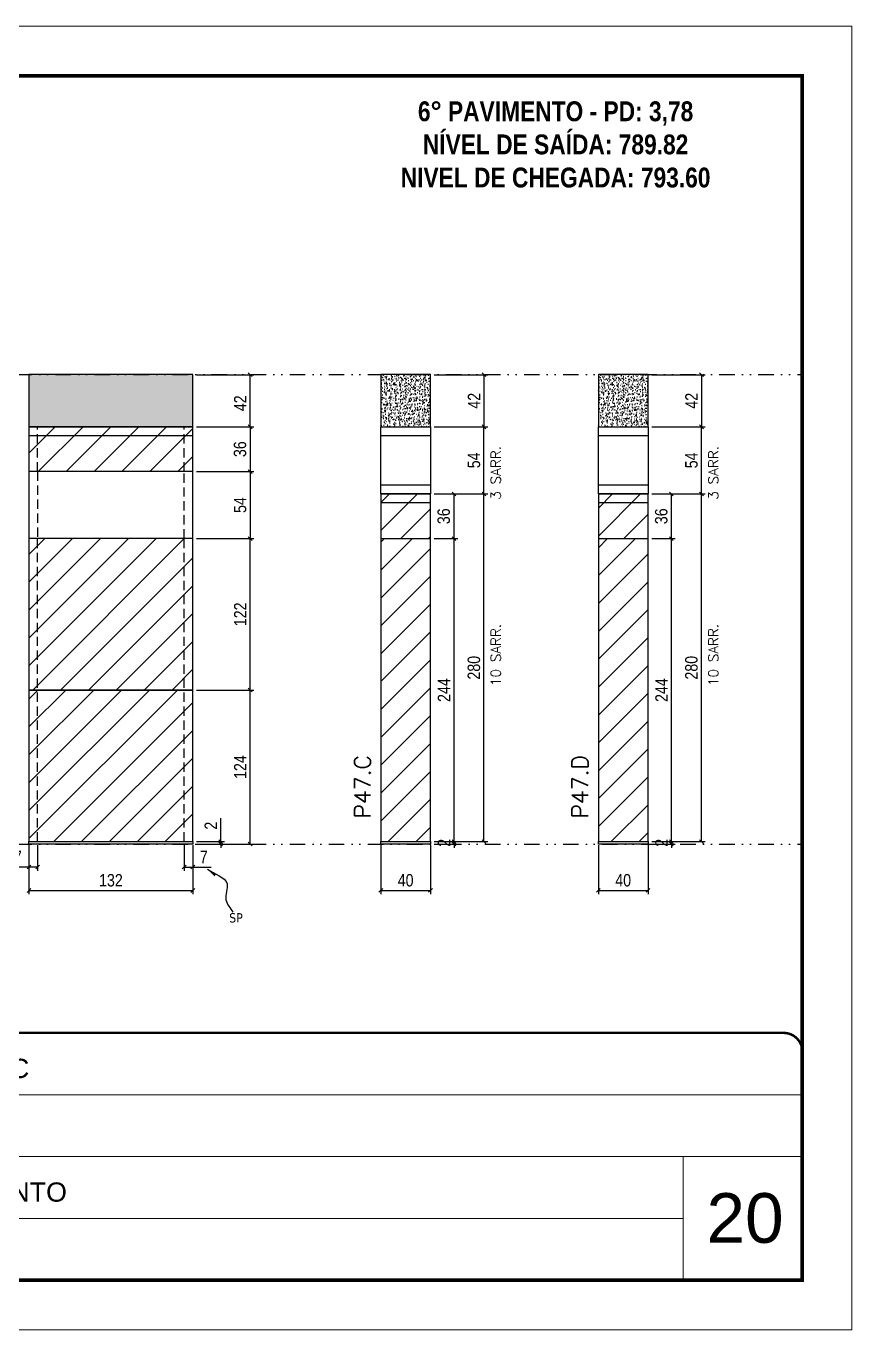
# Model space of a CAD drawing. Extents: x 28748 to 35002, y 14885 to 43501.
# Drawn here: x 34337 to 35002, y 37856 to 38906 of the extents above; entities that cross this region are included whole.
import ezdxf

# ---------------------------------------------------------------- set-up
doc = ezdxf.new("R2010")
doc.units = 0
for name, pattern in [('CONTINUO', [0]), ('DASHED', [0.75, 0.5, -0.25]), ('DIVIDE2', [0.625, 0.25, -0.125, 0, -0.125, 0, -0.125]), ('HIDDEN', [0.375, 0.25, -0.125])]:
    doc.linetypes.add(name, pattern=pattern)
for name, color, linetype, lineweight in [('CARIMBO', 255, 'Continuous', 9), ('Folhas', 255, 'Continuous', 9), ('Hachura', 251, 'Continuous', 9), ('SARRAFO DE PRESSAO', 251, 'DASHED', 9), ('Texto Seção', 7, 'Continuous', 15)]:
    doc.layers.add(name, color=color, linetype=linetype, lineweight=lineweight)
for name, color, linetype in [('COTA', 241, 'Continuous'), ('NOMENCLATURA', 7, 'Continuous'), ('Nível', 160, 'Continuous'), ('Painéis', 200, 'Continuous'), ('SARR_2.2x7', 40, 'Continuous'), ('Sarrafo de Pressão', 42, 'HIDDEN'), ('texto', 7, 'Continuous')]:
    doc.layers.add(name, color=color, linetype=linetype)
doc.styles.add('ARIAL', font='arial.ttf')
doc.styles.add('COTA TECNICA', font='techl___.ttf', dxfattribs={"height": 10})
doc.styles.add('COTA TECNICA-50', font='techl___.ttf', dxfattribs={"height": 10})
doc.styles.add('REGUA-120', font='ROMANS.shx', dxfattribs={"height": 15})
doc.styles.add('ROMANC', font='techb___.ttf', dxfattribs={"height": 2.5})
doc.styles.add('ROMANS', font='romans.shx')
doc.styles.get("Standard").update_dxf_attribs({"font": 'arial.ttf'})
doc.dimstyles.new('COTA PAINEL-50', dxfattribs={"dimtxt": 10, "dimasz": 3, "dimexe": 3, "dimexo": 3, "dimgap": 3, "dimtad": 1, "dimdec": 1, "dimzin": 12, "dimdsep": 46, "dimtxsty": 'COTA TECNICA-50', "dimblk1": 'OBLIQUE', "dimblk2": 'OBLIQUE', "dimsah": 1, "dimcen": 0.9, "dimclrd": 4, "dimclre": 4, "dimclrt": 240, "dimadec": 1, "dimazin": 3, "dimtfac": 1, "dimtdec": 1, "dimtmove": 0, "dimatfit": 3, "dimfxl": 1, "dimtolj": 1, "dimtzin": 12, "dimarcsym": 0})
doc.dimstyles.new('PAINEL', dxfattribs={"dimtxt": 10, "dimasz": 3, "dimexe": 3, "dimexo": 3, "dimgap": 3, "dimtad": 1, "dimdec": 1, "dimzin": 12, "dimdsep": 46, "dimtxsty": 'COTA TECNICA', "dimblk1": 'OBLIQUE', "dimblk2": 'OBLIQUE', "dimsah": 1, "dimcen": 0.9, "dimclrd": 4, "dimclre": 4, "dimclrt": 240, "dimadec": 1, "dimazin": 3, "dimtfac": 1, "dimtdec": 1, "dimtmove": 0, "dimatfit": 3, "dimfxl": 1, "dimtolj": 1, "dimtzin": 12, "dimarcsym": 0})
doc.dimstyles.get("Standard").update_dxf_attribs({"dimtxt": 0.18, "dimasz": 0.18, "dimexe": 0.18, "dimexo": 0.0625, "dimgap": 0.09, "dimtad": 0, "dimtih": 1, "dimtoh": 1, "dimdec": 4, "dimzin": 0, "dimdsep": 46, "dimtxsty": 'Standard', "dimcen": 0.09, "dimadec": 0, "dimazin": 0, "dimtfac": 1, "dimtdec": 4, "dimtofl": 0, "dimtmove": 0, "dimatfit": 3, "dimfxl": 1, "dimtolj": 1, "dimtzin": 0, "dimarcsym": 0})
pattern_1 = [(45, (-100272.658, 8260.539), (-11.2253202, 11.2253202), [])]
pattern_2 = [(45, (-100272.658, 8301.539), (-11.2253202, 11.2253202), [])]
pattern_3 = [(45, (-100272.658, 8247.539), (-11.2253202, 11.2253202), [])]

# ---------------------------------------------------------------- blocks, each defined once
blk = doc.blocks.new('9999999999')
at = {"color": 30, "linetype": 'CONTINUO'}
for p, q in [((98564.6, 34379.6), (99584, 34379.6)), ((98564.6, 34329.8), (99488, 34329.8)), ((99584, 34329.8), (99488, 34329.8)), ((99488, 34329.8), (99488, 34230.2)), ((98564.6, 34280), (99488, 34280))]:
    blk.add_line(p, q, dxfattribs=at)
at = {"color": 30, "linetype": 'CONTINUO', "const_width": 2}
blk.add_lwpolyline([(99584, 34230.2), (99584, 34414.4, 0.414214), (99569, 34429.4), (98229, 34429.4, 0.414214), (98214, 34414.4), (98214, 34245.2, 0.414214), (98229, 34230.2), (99584, 34230.2)], format="xyb", dxfattribs=at)
at = {"layer": 'Folhas'}
blk.add_lwpolyline([(98139, 34190.2), (99624, 34190.2), (99624, 35240.2), (98139, 35240.2)], close=True, dxfattribs=at)
at = {"layer": 'Folhas', "color": 30, "const_width": 3}
blk.add_lwpolyline([(98214, 34230.2), (99584, 34230.2), (99584, 35200.2), (98214, 35200.2)], close=True, dxfattribs=at)
at = {"color": 7, "linetype": 'Continuous', "ltscale": 5, "style": 'ARIAL'}
for s, height, p in [('ROCONTEC', 15.48, (98837.7, 34393.1)), ('6° PAVIMENTO', 15.483, (98837.7, 34293.5))]:
    blk.add_text(s, height=height, dxfattribs=at).set_placement(p)
blk = doc.blocks.new('_Oblique')
at = {"color": 0, "linetype": 'ByBlock', "lineweight": -2}
blk.add_line((-0.5, -0.5), (0.5, 0.5), dxfattribs=at)
blk = doc.blocks.new('*D417')
at = {"layer": 'COTA', "color": 4, "lineweight": -2, "transparency": 16777216}
for p, q in [((34339, 38246.7), (34339, 38207.3)), ((34471, 38246.7), (34471, 38207.3)), ((34339, 38210.3), (34471, 38210.3))]:
    blk.add_line(p, q, dxfattribs=at)
at = {"layer": 'Defpoints', "color": 0, "transparency": 16777216}
for p in [(34339, 38249.7), (34471, 38249.7), (34471, 38210.3)]:
    blk.add_point(p, dxfattribs=at)
at = {"layer": 'COTA', "color": 4, "lineweight": -2, "transparency": 16777216, "xscale": 3, "yscale": 3, "zscale": 3, "rotation": 180}
blk.add_blockref('_Oblique', (34339, 38210.3), dxfattribs=at)
at = {"layer": 'COTA', "color": 4, "lineweight": -2, "transparency": 16777216, "xscale": 3, "yscale": 3, "zscale": 3}
blk.add_blockref('_Oblique', (34471, 38210.3), dxfattribs=at)
at = {"layer": 'COTA', "color": 240, "transparency": 16777216, "insert": (34405, 38218.5), "char_height": 10, "attachment_point": 5, "style": 'COTA TECNICA'}
blk.add_mtext('\\A1;132', dxfattribs=at)
blk = doc.blocks.new('*D418')
at = {"layer": 'COTA', "color": 4, "lineweight": -2, "transparency": 16777216}
for p, q in [((34474, 38625.7), (34520.2, 38625.7)), ((34517.2, 38583.7), (34517.2, 38625.7)), ((34474, 38583.7), (34520.2, 38583.7))]:
    blk.add_line(p, q, dxfattribs=at)
at = {"layer": 'Defpoints', "color": 0, "transparency": 16777216}
for p in [(34471, 38625.7), (34517.2, 38625.7), (34471, 38583.7)]:
    blk.add_point(p, dxfattribs=at)
at = {"layer": 'COTA', "color": 4, "lineweight": -2, "transparency": 16777216, "xscale": 3, "yscale": 3, "zscale": 3}
for p, rotation in [((34517.2, 38625.7), 90), ((34517.2, 38583.7), 270)]:
    blk.add_blockref('_Oblique', p, dxfattribs=dict(at, rotation=rotation))
at = {"layer": 'COTA', "color": 240, "transparency": 16777216, "insert": (34509.2, 38602.7), "char_height": 10, "attachment_point": 5, "rotation": 90, "style": 'COTA TECNICA'}
blk.add_mtext('\\A1;42', dxfattribs=at)
blk = doc.blocks.new('*D419')
at = {"layer": 'COTA', "color": 4, "lineweight": -2, "transparency": 16777216}
for p, q in [((34339, 38244.7), (34339, 38226.2)), ((34346, 38246.7), (34346, 38226.2)), ((34339, 38229.2), (34324.3, 38229.2)), ((34346, 38229.2), (34339, 38229.2))]:
    blk.add_line(p, q, dxfattribs=at)
at = {"layer": 'Defpoints', "color": 0, "transparency": 16777216}
for p in [(34339, 38247.7), (34346, 38249.7), (34339, 38229.2)]:
    blk.add_point(p, dxfattribs=at)
at = {"layer": 'COTA', "color": 4, "lineweight": -2, "transparency": 16777216, "xscale": 3, "yscale": 3, "zscale": 3, "rotation": 180}
blk.add_blockref('_Oblique', (34339, 38229.2), dxfattribs=at)
at = {"layer": 'COTA', "color": 4, "lineweight": -2, "transparency": 16777216, "xscale": 3, "yscale": 3, "zscale": 3}
blk.add_blockref('_Oblique', (34346, 38229.2), dxfattribs=at)
at = {"layer": 'COTA', "color": 240, "transparency": 16777216, "insert": (34330.1, 38237.3), "char_height": 10, "attachment_point": 5, "style": 'COTA TECNICA-50'}
blk.add_mtext('\\A1;7', dxfattribs=at)
blk = doc.blocks.new('*D420')
at = {"layer": 'COTA', "color": 4, "lineweight": -2, "transparency": 16777216}
for p, q in [((34464, 38246.7), (34464, 38226.2)), ((34471, 38244.7), (34471, 38226.2)), ((34464, 38229.2), (34471, 38229.2)), ((34471, 38229.2), (34485.7, 38229.2))]:
    blk.add_line(p, q, dxfattribs=at)
at = {"layer": 'Defpoints', "color": 0, "transparency": 16777216}
for p in [(34464, 38249.7), (34471, 38247.7), (34471, 38229.2)]:
    blk.add_point(p, dxfattribs=at)
at = {"layer": 'COTA', "color": 4, "lineweight": -2, "transparency": 16777216, "xscale": 3, "yscale": 3, "zscale": 3, "rotation": 180}
blk.add_blockref('_Oblique', (34464, 38229.2), dxfattribs=at)
at = {"layer": 'COTA', "color": 4, "lineweight": -2, "transparency": 16777216, "xscale": 3, "yscale": 3, "zscale": 3}
blk.add_blockref('_Oblique', (34471, 38229.2), dxfattribs=at)
at = {"layer": 'COTA', "color": 240, "transparency": 16777216, "insert": (34479.8, 38237.3), "char_height": 10, "attachment_point": 5, "style": 'COTA TECNICA-50'}
blk.add_mtext('\\A1;7', dxfattribs=at)
blk = doc.blocks.new('*D421')
at = {"layer": 'COTA', "color": 4, "lineweight": -2, "transparency": 16777216}
for p, q in [((34474, 38371.7), (34520.2, 38371.7)), ((34517.2, 38247.7), (34517.2, 38371.7)), ((34474, 38247.7), (34520.2, 38247.7))]:
    blk.add_line(p, q, dxfattribs=at)
at = {"layer": 'Defpoints', "color": 0, "transparency": 16777216}
for p in [(34471, 38371.7), (34517.2, 38371.7), (34471, 38247.7)]:
    blk.add_point(p, dxfattribs=at)
at = {"layer": 'COTA', "color": 4, "lineweight": -2, "transparency": 16777216, "xscale": 3, "yscale": 3, "zscale": 3}
for p, rotation in [((34517.2, 38371.7), 90), ((34517.2, 38247.7), 270)]:
    blk.add_blockref('_Oblique', p, dxfattribs=dict(at, rotation=rotation))
at = {"layer": 'COTA', "color": 240, "transparency": 16777216, "insert": (34509.2, 38309.7), "char_height": 10, "attachment_point": 5, "rotation": 90, "style": 'COTA TECNICA-50'}
blk.add_mtext('\\A1;124', dxfattribs=at)
blk = doc.blocks.new('*D422')
at = {"layer": 'COTA', "color": 4, "lineweight": -2, "transparency": 16777216}
for p, q in [((34493.5, 38249.7), (34493.5, 38268.5)), ((34474, 38249.7), (34496.5, 38249.7)), ((34474, 38247.7), (34496.5, 38247.7)), ((34493.5, 38247.7), (34493.5, 38249.7)), ((34493.5, 38247.7), (34493.5, 38244.7))]:
    blk.add_line(p, q, dxfattribs=at)
at = {"layer": 'Defpoints', "color": 0, "transparency": 16777216}
for p in [(34471, 38249.7), (34471, 38247.7), (34493.5, 38247.7)]:
    blk.add_point(p, dxfattribs=at)
at = {"layer": 'COTA', "color": 4, "lineweight": -2, "transparency": 16777216, "xscale": 3, "yscale": 3, "zscale": 3}
for p, rotation in [((34493.5, 38249.7), 270), ((34493.5, 38247.7), 90)]:
    blk.add_blockref('_Oblique', p, dxfattribs=dict(at, rotation=rotation))
at = {"layer": 'COTA', "color": 240, "transparency": 16777216, "insert": (34485.5, 38262.5), "char_height": 10, "attachment_point": 5, "rotation": 90, "style": 'COTA TECNICA-50'}
blk.add_mtext('\\A1;2', dxfattribs=at)
blk = doc.blocks.new('*D423')
at = {"layer": 'COTA', "color": 4, "linetype": 'ByBlock', "lineweight": -2, "transparency": 16777216}
for p, q in [((34474, 38583.7), (34520.2, 38583.7)), ((34517.2, 38583.7), (34517.2, 38547.7)), ((34474, 38547.7), (34520.2, 38547.7))]:
    blk.add_line(p, q, dxfattribs=at)
at = {"layer": 'Defpoints', "color": 0, "linetype": 'ByBlock', "transparency": 16777216}
for p in [(34471, 38583.7), (34471, 38547.7), (34517.2, 38547.7)]:
    blk.add_point(p, dxfattribs=at)
at = {"layer": 'COTA', "color": 4, "linetype": 'ByBlock', "lineweight": -2, "transparency": 16777216, "xscale": 3, "yscale": 3, "zscale": 3}
for p, rotation in [((34517.2, 38583.7), 90), ((34517.2, 38547.7), 270)]:
    blk.add_blockref('_Oblique', p, dxfattribs=dict(at, rotation=rotation))
at = {"layer": 'COTA', "color": 240, "linetype": 'ByBlock', "transparency": 16777216, "insert": (34509, 38565.7), "char_height": 10, "attachment_point": 5, "rotation": 90, "style": 'COTA TECNICA'}
blk.add_mtext('\\A1;36', dxfattribs=at)
blk = doc.blocks.new('*D1569')
at = {"layer": 'COTA', "color": 4, "linetype": 'ByBlock', "lineweight": -2, "transparency": 16777216}
for p, q in [((34474, 38493.7), (34520.2, 38493.7)), ((34517.2, 38371.7), (34517.2, 38493.7)), ((34474, 38371.7), (34520.2, 38371.7))]:
    blk.add_line(p, q, dxfattribs=at)
at = {"layer": 'Defpoints', "color": 0, "linetype": 'ByBlock', "transparency": 16777216}
for p in [(34471, 38493.7), (34517.2, 38493.7), (34471, 38371.7)]:
    blk.add_point(p, dxfattribs=at)
at = {"layer": 'COTA', "color": 4, "linetype": 'ByBlock', "lineweight": -2, "transparency": 16777216, "xscale": 3, "yscale": 3, "zscale": 3}
for p, rotation in [((34517.2, 38493.7), 90), ((34517.2, 38371.7), 270)]:
    blk.add_blockref('_Oblique', p, dxfattribs=dict(at, rotation=rotation))
at = {"layer": 'COTA', "color": 240, "linetype": 'ByBlock', "transparency": 16777216, "insert": (34509.2, 38432.7), "char_height": 10, "attachment_point": 5, "rotation": 90, "style": 'COTA TECNICA'}
blk.add_mtext('\\A1;122', dxfattribs=at)
blk = doc.blocks.new('*D424')
at = {"layer": 'COTA', "color": 4, "lineweight": -2, "transparency": 16777216}
for p, q in [((34622.4, 38246.7), (34622.4, 38207.4)), ((34662.4, 38246.7), (34662.4, 38207.4)), ((34622.4, 38210.4), (34662.4, 38210.4))]:
    blk.add_line(p, q, dxfattribs=at)
at = {"layer": 'Defpoints', "color": 0, "transparency": 16777216}
for p in [(34622.4, 38249.7), (34662.4, 38249.7), (34662.4, 38210.4)]:
    blk.add_point(p, dxfattribs=at)
at = {"layer": 'COTA', "color": 4, "lineweight": -2, "transparency": 16777216, "xscale": 3, "yscale": 3, "zscale": 3, "rotation": 180}
blk.add_blockref('_Oblique', (34622.4, 38210.4), dxfattribs=at)
at = {"layer": 'COTA', "color": 4, "lineweight": -2, "transparency": 16777216, "xscale": 3, "yscale": 3, "zscale": 3}
blk.add_blockref('_Oblique', (34662.4, 38210.4), dxfattribs=at)
at = {"layer": 'COTA', "color": 240, "transparency": 16777216, "insert": (34642.4, 38218.5), "char_height": 10, "attachment_point": 5, "style": 'COTA TECNICA'}
blk.add_mtext('\\A1;40', dxfattribs=at)
blk = doc.blocks.new('*D425')
at = {"layer": 'COTA', "color": 4, "lineweight": -2, "transparency": 16777216}
for p, q in [((34681.4, 38249.7), (34681.4, 38252.7)), ((34665.4, 38249.7), (34684.4, 38249.7)), ((34665.4, 38247.7), (34684.4, 38247.7)), ((34681.4, 38247.7), (34681.4, 38249.7)), ((34681.4, 38247.7), (34681.4, 38244.7))]:
    blk.add_line(p, q, dxfattribs=at)
at = {"layer": 'Defpoints', "color": 0, "transparency": 16777216}
for p in [(34662.4, 38249.7), (34662.4, 38247.7), (34681.4, 38249.7)]:
    blk.add_point(p, dxfattribs=at)
at = {"layer": 'COTA', "color": 4, "lineweight": -2, "transparency": 16777216, "xscale": 3, "yscale": 3, "zscale": 3}
for p, rotation in [((34681.4, 38249.7), 270), ((34681.4, 38247.7), 90)]:
    blk.add_blockref('_Oblique', p, dxfattribs=dict(at, rotation=rotation))
at = {"layer": 'COTA', "color": 240, "transparency": 16777216, "insert": (34673.4, 38248.7), "char_height": 10, "attachment_point": 5, "rotation": 90, "style": 'COTA TECNICA-50'}
blk.add_mtext('\\A1;2', dxfattribs=at)
blk = doc.blocks.new('*D1570')
at = {"layer": 'COTA', "color": 4, "linetype": 'ByBlock', "lineweight": -2, "transparency": 16777216}
for p, q in [((34665.4, 38625.7), (34708.5, 38625.7)), ((34705.5, 38625.7), (34705.5, 38583.7)), ((34665.4, 38583.7), (34708.5, 38583.7))]:
    blk.add_line(p, q, dxfattribs=at)
at = {"layer": 'Defpoints', "color": 0, "linetype": 'ByBlock', "transparency": 16777216}
for p in [(34662.4, 38625.7), (34662.4, 38583.7), (34705.5, 38583.7)]:
    blk.add_point(p, dxfattribs=at)
at = {"layer": 'COTA', "color": 4, "linetype": 'ByBlock', "lineweight": -2, "transparency": 16777216, "xscale": 3, "yscale": 3, "zscale": 3}
for p, rotation in [((34705.5, 38625.7), 90), ((34705.5, 38583.7), 270)]:
    blk.add_blockref('_Oblique', p, dxfattribs=dict(at, rotation=rotation))
at = {"layer": 'COTA', "color": 240, "linetype": 'ByBlock', "transparency": 16777216, "insert": (34697.5, 38604.7), "char_height": 10, "attachment_point": 5, "rotation": 90, "style": 'COTA TECNICA'}
blk.add_mtext('\\A1;42', dxfattribs=at)
blk = doc.blocks.new('*D1571')
at = {"layer": 'COTA', "color": 4, "linetype": 'ByBlock', "lineweight": -2, "transparency": 16777216}
for p, q in [((34665.4, 38529.7), (34708.5, 38529.7)), ((34705.5, 38249.7), (34705.5, 38529.7)), ((34665.4, 38249.7), (34708.5, 38249.7))]:
    blk.add_line(p, q, dxfattribs=at)
at = {"layer": 'Defpoints', "color": 0, "linetype": 'ByBlock', "transparency": 16777216}
for p in [(34662.4, 38529.7), (34705.5, 38529.7), (34662.4, 38249.7)]:
    blk.add_point(p, dxfattribs=at)
at = {"layer": 'COTA', "color": 4, "linetype": 'ByBlock', "lineweight": -2, "transparency": 16777216, "xscale": 3, "yscale": 3, "zscale": 3}
for p, rotation in [((34705.5, 38529.7), 90), ((34705.5, 38249.7), 270)]:
    blk.add_blockref('_Oblique', p, dxfattribs=dict(at, rotation=rotation))
at = {"layer": 'COTA', "color": 240, "linetype": 'ByBlock', "transparency": 16777216, "insert": (34697.4, 38389.7), "char_height": 10, "attachment_point": 5, "rotation": 90, "style": 'COTA TECNICA'}
blk.add_mtext('\\A1;280', dxfattribs=at)
blk = doc.blocks.new('*D1524')
at = {"layer": 'COTA', "color": 4, "linetype": 'ByBlock', "lineweight": -2, "transparency": 16777216}
for p, q in [((34665.4, 38493.7), (34684.4, 38493.7)), ((34681.4, 38249.7), (34681.4, 38493.7)), ((34665.4, 38249.7), (34684.4, 38249.7))]:
    blk.add_line(p, q, dxfattribs=at)
at = {"layer": 'Defpoints', "color": 0, "linetype": 'ByBlock', "transparency": 16777216}
for p in [(34662.4, 38493.7), (34681.4, 38493.7), (34662.4, 38249.7)]:
    blk.add_point(p, dxfattribs=at)
at = {"layer": 'COTA', "color": 4, "linetype": 'ByBlock', "lineweight": -2, "transparency": 16777216, "xscale": 3, "yscale": 3, "zscale": 3}
for p, rotation in [((34681.4, 38493.7), 90), ((34681.4, 38249.7), 270)]:
    blk.add_blockref('_Oblique', p, dxfattribs=dict(at, rotation=rotation))
at = {"layer": 'COTA', "color": 240, "linetype": 'ByBlock', "transparency": 16777216, "insert": (34673.3, 38371.7), "char_height": 10, "attachment_point": 5, "rotation": 90, "style": 'COTA TECNICA'}
blk.add_mtext('\\A1;244', dxfattribs=at)
blk = doc.blocks.new('*D1525')
at = {"layer": 'COTA', "color": 4, "linetype": 'ByBlock', "lineweight": -2, "transparency": 16777216}
for p, q in [((34665.4, 38529.7), (34684.4, 38529.7)), ((34681.4, 38493.7), (34681.4, 38529.7)), ((34665.4, 38493.7), (34684.4, 38493.7))]:
    blk.add_line(p, q, dxfattribs=at)
at = {"layer": 'Defpoints', "color": 0, "linetype": 'ByBlock', "transparency": 16777216}
for p in [(34662.4, 38529.7), (34681.4, 38529.7), (34662.4, 38493.7)]:
    blk.add_point(p, dxfattribs=at)
at = {"layer": 'COTA', "color": 4, "linetype": 'ByBlock', "lineweight": -2, "transparency": 16777216, "xscale": 3, "yscale": 3, "zscale": 3}
for p, rotation in [((34681.4, 38529.7), 90), ((34681.4, 38493.7), 270)]:
    blk.add_blockref('_Oblique', p, dxfattribs=dict(at, rotation=rotation))
at = {"layer": 'COTA', "color": 240, "linetype": 'ByBlock', "transparency": 16777216, "insert": (34673.1, 38511.7), "char_height": 10, "attachment_point": 5, "rotation": 90, "style": 'COTA TECNICA'}
blk.add_mtext('\\A1;36', dxfattribs=at)
blk = doc.blocks.new('*D324')
at = {"layer": 'COTA', "color": 4, "lineweight": -2, "transparency": 16777216}
for p, q in [((34797.6, 38246.7), (34797.6, 38207.4)), ((34837.6, 38246.7), (34837.6, 38207.4)), ((34797.6, 38210.4), (34837.6, 38210.4))]:
    blk.add_line(p, q, dxfattribs=at)
at = {"layer": 'Defpoints', "color": 0, "transparency": 16777216}
for p in [(34797.6, 38249.7), (34837.6, 38249.7), (34837.6, 38210.4)]:
    blk.add_point(p, dxfattribs=at)
at = {"layer": 'COTA', "color": 4, "lineweight": -2, "transparency": 16777216, "xscale": 3, "yscale": 3, "zscale": 3, "rotation": 180}
blk.add_blockref('_Oblique', (34797.6, 38210.4), dxfattribs=at)
at = {"layer": 'COTA', "color": 4, "lineweight": -2, "transparency": 16777216, "xscale": 3, "yscale": 3, "zscale": 3}
blk.add_blockref('_Oblique', (34837.6, 38210.4), dxfattribs=at)
at = {"layer": 'COTA', "color": 240, "transparency": 16777216, "insert": (34817.6, 38218.5), "char_height": 10, "attachment_point": 5, "style": 'COTA TECNICA'}
blk.add_mtext('\\A1;40', dxfattribs=at)
blk = doc.blocks.new('*D325')
at = {"layer": 'COTA', "color": 4, "lineweight": -2, "transparency": 16777216}
for p, q in [((34856.5, 38249.7), (34856.5, 38252.7)), ((34840.6, 38249.7), (34859.5, 38249.7)), ((34840.6, 38247.7), (34859.5, 38247.7)), ((34856.5, 38247.7), (34856.5, 38249.7)), ((34856.5, 38247.7), (34856.5, 38244.7))]:
    blk.add_line(p, q, dxfattribs=at)
at = {"layer": 'Defpoints', "color": 0, "transparency": 16777216}
for p in [(34837.6, 38249.7), (34837.6, 38247.7), (34856.5, 38249.7)]:
    blk.add_point(p, dxfattribs=at)
at = {"layer": 'COTA', "color": 4, "lineweight": -2, "transparency": 16777216, "xscale": 3, "yscale": 3, "zscale": 3}
for p, rotation in [((34856.5, 38249.7), 270), ((34856.5, 38247.7), 90)]:
    blk.add_blockref('_Oblique', p, dxfattribs=dict(at, rotation=rotation))
at = {"layer": 'COTA', "color": 240, "transparency": 16777216, "insert": (34848.5, 38248.7), "char_height": 10, "attachment_point": 5, "rotation": 90, "style": 'COTA TECNICA-50'}
blk.add_mtext('\\A1;2', dxfattribs=at)
blk = doc.blocks.new('*D1526')
at = {"layer": 'COTA', "color": 4, "linetype": 'ByBlock', "lineweight": -2, "transparency": 16777216}
for p, q in [((34840.6, 38625.7), (34883.7, 38625.7)), ((34880.7, 38625.7), (34880.7, 38583.7)), ((34840.6, 38583.7), (34883.7, 38583.7))]:
    blk.add_line(p, q, dxfattribs=at)
at = {"layer": 'Defpoints', "color": 0, "linetype": 'ByBlock', "transparency": 16777216}
for p in [(34837.6, 38625.7), (34837.6, 38583.7), (34880.7, 38583.7)]:
    blk.add_point(p, dxfattribs=at)
at = {"layer": 'COTA', "color": 4, "linetype": 'ByBlock', "lineweight": -2, "transparency": 16777216, "xscale": 3, "yscale": 3, "zscale": 3}
for p, rotation in [((34880.7, 38625.7), 90), ((34880.7, 38583.7), 270)]:
    blk.add_blockref('_Oblique', p, dxfattribs=dict(at, rotation=rotation))
at = {"layer": 'COTA', "color": 240, "linetype": 'ByBlock', "transparency": 16777216, "insert": (34872.6, 38604.7), "char_height": 10, "attachment_point": 5, "rotation": 90, "style": 'COTA TECNICA'}
blk.add_mtext('\\A1;42', dxfattribs=at)
blk = doc.blocks.new('*D1527')
at = {"layer": 'COTA', "color": 4, "linetype": 'ByBlock', "lineweight": -2, "transparency": 16777216}
for p, q in [((34840.6, 38529.7), (34883.7, 38529.7)), ((34880.7, 38249.7), (34880.7, 38529.7)), ((34840.6, 38249.7), (34883.7, 38249.7))]:
    blk.add_line(p, q, dxfattribs=at)
at = {"layer": 'Defpoints', "color": 0, "linetype": 'ByBlock', "transparency": 16777216}
for p in [(34837.6, 38529.7), (34880.7, 38529.7), (34837.6, 38249.7)]:
    blk.add_point(p, dxfattribs=at)
at = {"layer": 'COTA', "color": 4, "linetype": 'ByBlock', "lineweight": -2, "transparency": 16777216, "xscale": 3, "yscale": 3, "zscale": 3}
for p, rotation in [((34880.7, 38529.7), 90), ((34880.7, 38249.7), 270)]:
    blk.add_blockref('_Oblique', p, dxfattribs=dict(at, rotation=rotation))
at = {"layer": 'COTA', "color": 240, "linetype": 'ByBlock', "transparency": 16777216, "insert": (34872.6, 38389.7), "char_height": 10, "attachment_point": 5, "rotation": 90, "style": 'COTA TECNICA'}
blk.add_mtext('\\A1;280', dxfattribs=at)
blk = doc.blocks.new('*D1528')
at = {"layer": 'COTA', "color": 4, "linetype": 'ByBlock', "lineweight": -2, "transparency": 16777216}
for p, q in [((34840.6, 38493.7), (34859.5, 38493.7)), ((34856.5, 38249.7), (34856.5, 38493.7)), ((34840.6, 38249.7), (34859.5, 38249.7))]:
    blk.add_line(p, q, dxfattribs=at)
at = {"layer": 'Defpoints', "color": 0, "linetype": 'ByBlock', "transparency": 16777216}
for p in [(34837.6, 38493.7), (34856.5, 38493.7), (34837.6, 38249.7)]:
    blk.add_point(p, dxfattribs=at)
at = {"layer": 'COTA', "color": 4, "linetype": 'ByBlock', "lineweight": -2, "transparency": 16777216, "xscale": 3, "yscale": 3, "zscale": 3}
for p, rotation in [((34856.5, 38493.7), 90), ((34856.5, 38249.7), 270)]:
    blk.add_blockref('_Oblique', p, dxfattribs=dict(at, rotation=rotation))
at = {"layer": 'COTA', "color": 240, "linetype": 'ByBlock', "transparency": 16777216, "insert": (34848.5, 38371.7), "char_height": 10, "attachment_point": 5, "rotation": 90, "style": 'COTA TECNICA'}
blk.add_mtext('\\A1;244', dxfattribs=at)
blk = doc.blocks.new('*D1529')
at = {"layer": 'COTA', "color": 4, "linetype": 'ByBlock', "lineweight": -2, "transparency": 16777216}
for p, q in [((34840.6, 38529.7), (34859.5, 38529.7)), ((34856.5, 38493.7), (34856.5, 38529.7)), ((34840.6, 38493.7), (34859.5, 38493.7))]:
    blk.add_line(p, q, dxfattribs=at)
at = {"layer": 'Defpoints', "color": 0, "linetype": 'ByBlock', "transparency": 16777216}
for p in [(34837.6, 38529.7), (34856.5, 38529.7), (34837.6, 38493.7)]:
    blk.add_point(p, dxfattribs=at)
at = {"layer": 'COTA', "color": 4, "linetype": 'ByBlock', "lineweight": -2, "transparency": 16777216, "xscale": 3, "yscale": 3, "zscale": 3}
for p, rotation in [((34856.5, 38529.7), 90), ((34856.5, 38493.7), 270)]:
    blk.add_blockref('_Oblique', p, dxfattribs=dict(at, rotation=rotation))
at = {"layer": 'COTA', "color": 240, "linetype": 'ByBlock', "transparency": 16777216, "insert": (34848.3, 38511.7), "char_height": 10, "attachment_point": 5, "rotation": 90, "style": 'COTA TECNICA'}
blk.add_mtext('\\A1;36', dxfattribs=at)
blk = doc.blocks.new('*D2334')
at = {"layer": 'COTA', "color": 4, "lineweight": -2, "transparency": 16777216}
for p, q in [((34474, 38547.7), (34520.2, 38547.7)), ((34517.2, 38547.7), (34517.2, 38493.7)), ((34474, 38493.7), (34520.2, 38493.7))]:
    blk.add_line(p, q, dxfattribs=at)
at = {"layer": 'Defpoints', "color": 0, "transparency": 16777216}
for p in [(34471, 38547.7), (34471, 38493.7), (34517.2, 38493.7)]:
    blk.add_point(p, dxfattribs=at)
at = {"layer": 'COTA', "color": 4, "lineweight": -2, "transparency": 16777216, "xscale": 3, "yscale": 3, "zscale": 3}
for p, rotation in [((34517.2, 38547.7), 90), ((34517.2, 38493.7), 270)]:
    blk.add_blockref('_Oblique', p, dxfattribs=dict(at, rotation=rotation))
at = {"layer": 'COTA', "color": 240, "transparency": 16777216, "insert": (34509.1, 38520.7), "char_height": 10, "attachment_point": 5, "rotation": 90, "style": 'COTA TECNICA'}
blk.add_mtext('\\A1;54', dxfattribs=at)
blk = doc.blocks.new('*D2516')
at = {"layer": 'COTA', "color": 4, "linetype": 'ByBlock', "lineweight": -2, "transparency": 16777216}
for p, q in [((34665.4, 38583.7), (34708.5, 38583.7)), ((34705.5, 38529.7), (34705.5, 38583.7)), ((34665.4, 38529.7), (34708.5, 38529.7))]:
    blk.add_line(p, q, dxfattribs=at)
at = {"layer": 'Defpoints', "color": 0, "linetype": 'ByBlock', "transparency": 16777216}
for p in [(34662.4, 38583.7), (34705.5, 38583.7), (34662.4, 38529.7)]:
    blk.add_point(p, dxfattribs=at)
at = {"layer": 'COTA', "color": 4, "linetype": 'ByBlock', "lineweight": -2, "transparency": 16777216, "xscale": 3, "yscale": 3, "zscale": 3}
for p, rotation in [((34705.5, 38583.7), 90), ((34705.5, 38529.7), 270)]:
    blk.add_blockref('_Oblique', p, dxfattribs=dict(at, rotation=rotation))
at = {"layer": 'COTA', "color": 240, "linetype": 'ByBlock', "transparency": 16777216, "insert": (34697.4, 38556.7), "char_height": 10, "attachment_point": 5, "rotation": 90, "style": 'COTA TECNICA'}
blk.add_mtext('\\A1;54', dxfattribs=at)
blk = doc.blocks.new('*D2517')
at = {"layer": 'COTA', "color": 4, "linetype": 'ByBlock', "lineweight": -2, "transparency": 16777216}
for p, q in [((34840.6, 38583.7), (34883.7, 38583.7)), ((34880.7, 38529.7), (34880.7, 38583.7)), ((34840.6, 38529.7), (34883.7, 38529.7))]:
    blk.add_line(p, q, dxfattribs=at)
at = {"layer": 'Defpoints', "color": 0, "linetype": 'ByBlock', "transparency": 16777216}
for p in [(34837.6, 38583.7), (34880.7, 38583.7), (34837.6, 38529.7)]:
    blk.add_point(p, dxfattribs=at)
at = {"layer": 'COTA', "color": 4, "linetype": 'ByBlock', "lineweight": -2, "transparency": 16777216, "xscale": 3, "yscale": 3, "zscale": 3}
for p, rotation in [((34880.7, 38583.7), 90), ((34880.7, 38529.7), 270)]:
    blk.add_blockref('_Oblique', p, dxfattribs=dict(at, rotation=rotation))
at = {"layer": 'COTA', "color": 240, "linetype": 'ByBlock', "transparency": 16777216, "insert": (34872.6, 38556.7), "char_height": 10, "attachment_point": 5, "rotation": 90, "style": 'COTA TECNICA'}
blk.add_mtext('\\A1;54', dxfattribs=at)

msp = doc.modelspace()

# ---------------------------------------------------------------- hatches: boundary and pattern name
at = {"layer": 'COTA', "linetype": 'ByBlock'}
h = msp.add_hatch(dxfattribs=at)
h.set_pattern_fill('AR-CONC', color=256, scale=0.03)
h.set_pattern_definition([(50, (-97072.797, 9443.3143), (5.46554007, -0.47817257), [0.5715, -6.2865]), (355, (-97072.797, 9443.3143), (-1.05730264, 5.73170536), [0.4572, -5.02921753]), (100.4514447, (-97072.3414, 9443.2745), (4.40823741, 5.25353256), [0.48570026, -5.34270734]), (46.1842, (-97072.797, 9444.838), (8.13237123, -1.26126984), [0.85725, -9.42975]), (96.6355576, (-97072.119, 9444.733), (7.122124, 7.42278374), [0.7285507, -8.01406824]), (351.184151, (-97072.797, 9444.838), (7.122124, 7.42278374), [0.685799, -7.54379196]), (21, (-97072.035, 9444.4573), (4.54843174, -3.06795595), [0.5715, -6.2865]), (326, (-97072.035, 9444.4573), (1.85406085, 5.52563898), [0.4572, -5.0292]), (71.451445, (-97071.656, 9444.2016), (6.40249258, 2.45768307), [0.48570026, -5.34269813]), (37.5, (-97072.7969, 9443.3143), (0.092658098, 2.536651166), [0, -4.96824, 0, -5.1054, 0, -5.04825]), (7.5, (-97072.797, 9443.3143), (2.004589875, 3.005417245), [0, -2.91084, 0, -4.85394, 0, -1.92405]), (327.5, (-97074.4961, 9443.3143), (4.067717855, -0.17186232), [0, -1.905, 0, -5.9436, 0, -7.8867]), (317.5, (-97075.258, 9443.3143), (4.44387544, 0.76279473), [0, -2.4765, 0, -3.94716, 0, -5.6007])])
h.paths.add_polyline_path([(34338.98, 38583.73), (34470.98, 38583.73), (34470.98, 38625.73), (34338.98, 38625.73)])
h = msp.add_hatch(dxfattribs=at)
h.set_pattern_fill('AR-CONC', color=256, scale=0.03)
h.set_pattern_definition([(50, (-97086.658, 9415.3143), (5.46554007, -0.47817257), [0.5715, -6.2865]), (355, (-97086.658, 9415.3143), (-1.05730264, 5.73170536), [0.4572, -5.02921753]), (100.4514447, (-97086.2025, 9415.2745), (4.40823741, 5.25353256), [0.48570026, -5.34270734]), (46.1842, (-97086.658, 9416.838), (8.13237123, -1.26126984), [0.85725, -9.42975]), (96.6355576, (-97085.98, 9416.733), (7.122124, 7.42278374), [0.7285507, -8.01406824]), (351.184151, (-97086.658, 9416.838), (7.122124, 7.42278374), [0.685799, -7.54379196]), (21, (-97085.896, 9416.4573), (4.54843174, -3.06795595), [0.5715, -6.2865]), (326, (-97085.896, 9416.4573), (1.85406085, 5.52563898), [0.4572, -5.0292]), (71.451445, (-97085.517, 9416.2016), (6.40249258, 2.45768307), [0.48570026, -5.34269813]), (37.5, (-97086.658, 9415.3143), (0.092658098, 2.536651166), [0, -4.96824, 0, -5.1054, 0, -5.04825]), (7.5, (-97086.658, 9415.3143), (2.004589875, 3.005417245), [0, -2.91084, 0, -4.85394, 0, -1.92405]), (327.5, (-97088.3572, 9415.3143), (4.067717855, -0.17186232), [0, -1.905, 0, -5.9436, 0, -7.8867]), (317.5, (-97089.1192, 9415.3143), (4.44387544, 0.76279473), [0, -2.4765, 0, -3.94716, 0, -5.6007])])
h.paths.add_polyline_path([(34622.44, 38583.73), (34662.44, 38583.73), (34662.44, 38625.73), (34622.44, 38625.73)])
h = msp.add_hatch(dxfattribs=at)
h.set_pattern_fill('AR-CONC', color=256, scale=0.03)
h.set_pattern_definition([(50, (-96911.4853, 9415.3143), (5.46554007, -0.47817257), [0.5715, -6.2865]), (355, (-96911.485, 9415.3143), (-1.05730264, 5.73170536), [0.4572, -5.02921753]), (100.4514447, (-96911.03, 9415.2745), (4.40823741, 5.25353256), [0.48570026, -5.34270734]), (46.1842, (-96911.485, 9416.838), (8.13237123, -1.26126984), [0.85725, -9.42975]), (96.6355576, (-96910.8076, 9416.733), (7.122124, 7.42278374), [0.7285507, -8.01406824]), (351.184151, (-96911.485, 9416.838), (7.122124, 7.42278374), [0.685799, -7.54379196]), (21, (-96910.7233, 9416.4573), (4.54843174, -3.06795595), [0.5715, -6.2865]), (326, (-96910.723, 9416.4573), (1.85406085, 5.52563898), [0.4572, -5.0292]), (71.451445, (-96910.344, 9416.2016), (6.40249258, 2.45768307), [0.48570026, -5.34269813]), (37.5, (-96911.4853, 9415.3143), (0.092658098, 2.536651166), [0, -4.96824, 0, -5.1054, 0, -5.04825]), (7.5, (-96911.4853, 9415.3143), (2.004589875, 3.005417245), [0, -2.91084, 0, -4.85394, 0, -1.92405]), (327.5, (-96913.1845, 9415.3143), (4.067717855, -0.17186232), [0, -1.905, 0, -5.9436, 0, -7.8867]), (317.5, (-96913.9465, 9415.3143), (4.44387544, 0.76279473), [0, -2.4765, 0, -3.94716, 0, -5.6007])])
h.paths.add_polyline_path([(34797.62, 38583.73), (34837.62, 38583.73), (34837.62, 38625.73), (34797.62, 38625.73)])
at = {"layer": 'Hachura', "linetype": 'ByBlock'}
h = msp.add_hatch(dxfattribs=at)
h.set_pattern_fill('ANSI31', color=256, scale=5)
h.set_pattern_definition(pattern_2)
h.paths.add_polyline_path([(34470.98, 38547.73), (34470.98, 38583.73), (34338.98, 38583.73), (34338.98, 38547.73)])
h = msp.add_hatch(dxfattribs=at)
h.set_pattern_fill('ANSI31', color=256, scale=5)
h.set_pattern_definition(pattern_2)
h.paths.add_polyline_path([(34470.98, 38547.73), (34470.98, 38583.73), (34338.98, 38583.73), (34338.98, 38547.73)])
h = msp.add_hatch(dxfattribs=at)
h.set_pattern_fill('ANSI31', color=256, scale=5)
h.set_pattern_definition(pattern_3)
h.paths.add_polyline_path([(34662.44, 38529.73), (34622.44, 38529.73), (34622.44, 38493.73), (34662.44, 38493.73)])
h = msp.add_hatch(dxfattribs=at)
h.set_pattern_fill('ANSI31', color=256, scale=5)
h.set_pattern_definition(pattern_3)
h.paths.add_polyline_path([(34837.62, 38529.73), (34797.62, 38529.73), (34797.62, 38493.73), (34837.62, 38493.73)])
h = msp.add_hatch(dxfattribs=at)
h.set_pattern_fill('ANSI31', color=256, scale=5)
h.set_pattern_definition([(45, (25799.309, 30974.01), (-11.22532, 11.22532), [])])
h.paths.add_polyline_path([(34470.98, 38493.73), (34338.98, 38493.73), (34338.98, 38371.73), (34470.98, 38371.73)])
h = msp.add_hatch(dxfattribs=at)
h.set_pattern_fill('ANSI31', color=256, scale=5)
h.set_pattern_definition(pattern_1)
h.paths.add_polyline_path([(34662.44, 38493.73), (34622.44, 38493.73), (34622.44, 38249.73), (34662.44, 38249.73)])
h = msp.add_hatch(dxfattribs=at)
h.set_pattern_fill('ANSI31', color=256, scale=5)
h.set_pattern_definition(pattern_1)
h.paths.add_polyline_path([(34837.62, 38493.73), (34797.62, 38493.73), (34797.62, 38249.73), (34837.62, 38249.73)])
h = msp.add_hatch(dxfattribs=at)
h.set_pattern_fill('ANSI31', color=256, scale=5)
h.set_pattern_definition(pattern_1)
h.paths.add_polyline_path([(34470.98, 38371.73), (34338.98, 38371.73), (34338.98, 38249.73), (34470.98, 38249.73)])

# ---------------------------------------------------------------- linework, layer by layer
at = {"layer": 'COTA', "linetype": 'ByBlock'}
for points in [[(34338.98, 38583.73), (34470.98, 38583.73), (34470.98, 38625.73), (34338.98, 38625.73)], [(34622.44, 38583.73), (34662.44, 38583.73), (34662.44, 38625.73), (34622.44, 38625.73)], [(34797.62, 38583.73), (34837.62, 38583.73), (34837.62, 38625.73), (34797.62, 38625.73)]]:
    msp.add_lwpolyline(points, close=True, dxfattribs=at)
at = {"layer": 'Nível', "color": 4, "linetype": 'DIVIDE2', "ltscale": 50}
for p, q in [((33951.5, 38625.73), (34961.84, 38625.73)), ((33951.5, 38247.73), (34961.84, 38247.73))]:
    msp.add_line(p, q, dxfattribs=at)
at = {"layer": 'Painéis'}
for p, q in [((34622.44, 38583.73), (34662.44, 38583.73)), ((34622.44, 38529.73), (34622.44, 38583.73)), ((34662.44, 38583.73), (34662.44, 38529.73)), ((34797.62, 38583.73), (34837.62, 38583.73)), ((34797.62, 38529.73), (34797.62, 38583.73)), ((34837.62, 38583.73), (34837.62, 38529.73)), ((34338.98, 38547.73), (34338.98, 38493.73)), ((34470.98, 38547.73), (34338.98, 38547.73)), ((34470.98, 38493.73), (34470.98, 38547.73)), ((34622.44, 38529.73), (34662.44, 38529.73)), ((34662.44, 38529.73), (34622.44, 38529.73)), ((34622.44, 38529.73), (34622.44, 38529.73)), ((34662.44, 38529.73), (34622.44, 38529.73)), ((34662.44, 38529.73), (34662.44, 38529.73)), ((34797.62, 38529.73), (34837.62, 38529.73)), ((34837.62, 38529.73), (34797.62, 38529.73)), ((34797.62, 38529.73), (34797.62, 38529.73)), ((34837.62, 38529.73), (34837.62, 38529.73)), ((34470.98, 38493.73), (34338.98, 38493.73)), ((34470.98, 38493.73), (34338.98, 38493.73)), ((34622.44, 38493.73), (34662.44, 38493.73)), ((34797.62, 38493.73), (34837.62, 38493.73))]:
    msp.add_line(p, q, dxfattribs=at)
for points in [[(34470.98, 38547.73), (34470.98, 38583.73), (34338.98, 38583.73), (34338.98, 38547.73)], [(34662.44, 38529.73), (34622.44, 38529.73)], [(34338.98, 38371.73), (34470.98, 38371.73), (34470.98, 38493.73)], [(34338.98, 38493.73), (34338.98, 38371.73)]]:
    msp.add_lwpolyline(points, dxfattribs=at)
for points in [[(34622.44, 38249.73), (34662.44, 38249.73), (34662.44, 38529.73), (34622.44, 38529.73)], [(34797.62, 38249.73), (34837.62, 38249.73), (34837.62, 38529.73), (34797.62, 38529.73)], [(34338.98, 38249.73), (34470.98, 38249.73), (34470.98, 38371.73), (34338.98, 38371.73)], [(34338.98, 38249.73), (34470.98, 38249.73), (34470.98, 38247.73), (34338.98, 38247.73)], [(34622.44, 38249.73), (34662.44, 38249.73), (34662.44, 38247.73), (34622.44, 38247.73)], [(34797.62, 38249.73), (34837.62, 38249.73), (34837.62, 38247.73), (34797.62, 38247.73)]]:
    msp.add_lwpolyline(points, close=True, dxfattribs=at)
at = {"layer": 'SARR_2.2x7'}
for p, q in [((34338.98, 38576.73), (34470.98, 38576.73)), ((34622.44, 38576.73), (34662.44, 38576.73)), ((34797.62, 38576.73), (34837.62, 38576.73)), ((34662.44, 38536.73), (34622.44, 38536.73)), ((34837.62, 38536.73), (34797.62, 38536.73)), ((34622.44, 38522.73), (34662.44, 38522.73)), ((34797.62, 38522.73), (34837.62, 38522.73))]:
    msp.add_line(p, q, dxfattribs=at)
at = {"layer": 'Sarrafo de Pressão', "ltscale": 30}
for p, q in [((34345.98, 38547.73), (34345.98, 38583.73)), ((34463.98, 38547.73), (34463.98, 38583.73)), ((34345.98, 38547.73), (34345.98, 38493.73)), ((34463.98, 38493.73), (34463.98, 38547.73)), ((34345.98, 38249.73), (34345.98, 38493.73)), ((34463.98, 38249.73), (34463.98, 38493.73))]:
    msp.add_line(p, q, dxfattribs=at)

# ---------------------------------------------------------------- block references
at = {"layer": 'SARRAFO DE PRESSAO', "color": 6, "linetype": 'ByBlock'}
msp.add_blockref('9999999999', (-64622.14, 3666.24), dxfattribs=at)

# ---------------------------------------------------------------- texts
at = {"layer": 'CARIMBO', "style": 'ARIAL'}
msp.add_text('20', height=40, dxfattribs=at).set_placement((34884.7, 37926.59))
at = {"layer": 'NOMENCLATURA', "color": 2, "insert": (34763.17, 38872.5), "char_height": 16, "attachment_point": 2, "style": 'ROMANC'}
msp.add_mtext_dynamic_manual_height_columns('\\P6° PAVIMENTO - PD: 3,78\\PNÍVEL DE SAÍDA: 789.82\\PNIVEL DE CHEGADA: 793.60', width=300.2766, gutter_width=1, heights=[0], dxfattribs=at)
at = {"layer": 'texto', "color": 0, "insert": (34505.76, 38188.24), "char_height": 7.5, "attachment_point": 5}
msp.add_mtext('{\\fTahoma|b0|i0|c0|p34;\\C4;SP}', dxfattribs=at)
at = {"layer": 'Texto Seção', "linetype": 'Continuous', "style": 'ROMANS'}
for s, p in [('3 SARR.', (34719.03, 38525.01)), ('3 SARR.', (34894.2, 38525.01)), ('10 SARR.', (34719.03, 38374.95)), ('10 SARR.', (34894.2, 38374.95))]:
    msp.add_text(s, height=8, rotation=90, dxfattribs=at).set_placement(p)
at = {"layer": 'Texto Seção', "char_height": 13, "width": 285.3299, "attachment_point": 7, "rotation": 90, "style": 'REGUA-120'}
for s, insert in [('P47.C', (34614.11, 38268.19)), ('P47.D', (34789.29, 38268.19))]:
    msp.add_mtext(s, dxfattribs=dict(at, insert=insert))

# ---------------------------------------------------------------- dimensions: what is measured, and where the dimension line sits
at = {"layer": 'COTA'}
dim = msp.add_linear_dim(base=(34517.22, 38625.73), p1=(34470.98, 38583.73), p2=(34470.98, 38625.73), angle=90, dimstyle='PAINEL', override={"dimarcsym": 2}, dxfattribs=at)
dim.commit()
dim.dimension.update_dxf_attribs({"geometry": '*D418', "text_midpoint": (34517.22, 38602.73), "dimtype": 160})
at = {"layer": 'COTA', "linetype": 'ByBlock'}
for base, p1, p2, picture, middle in [((34705.53, 38583.73), (34662.44, 38625.73), (34662.44, 38583.73), '*D1570', (34697.45, 38604.73)), ((34880.7, 38583.73), (34837.62, 38625.73), (34837.62, 38583.73), '*D1526', (34872.63, 38604.73)), ((34517.22, 38547.73), (34470.98, 38583.73), (34470.98, 38547.73), '*D423', (34509, 38565.73)), ((34705.53, 38583.73), (34662.44, 38529.73), (34662.44, 38583.73), '*D2516', (34697.42, 38556.73)), ((34880.7, 38583.73), (34837.62, 38529.73), (34837.62, 38583.73), '*D2517', (34872.59, 38556.73)), ((34705.53, 38529.73), (34662.44, 38249.73), (34662.44, 38529.73), '*D1571', (34697.4, 38389.73)), ((34880.7, 38529.73), (34837.62, 38249.73), (34837.62, 38529.73), '*D1527', (34872.58, 38389.73)), ((34517.22, 38493.73), (34470.98, 38371.73), (34470.98, 38493.73), '*D1569', (34509.16, 38432.73)), ((34681.35, 38493.73), (34662.44, 38249.73), (34662.44, 38493.73), '*D1524', (34673.28, 38371.73)), ((34856.52, 38493.73), (34837.62, 38249.73), (34837.62, 38493.73), '*D1528', (34848.45, 38371.73))]:
    dim = msp.add_linear_dim(base=base, p1=p1, p2=p2, angle=90, dimstyle='PAINEL', dxfattribs=at)
    dim.commit()
    dim.dimension.update_dxf_attribs({"geometry": picture, "text_midpoint": middle})
at = {"layer": 'COTA'}
for base, p1, p2, angle, dimstyle, picture, middle in [((34517.22, 38493.73), (34470.98, 38547.73), (34470.98, 38493.73), 90, 'PAINEL', '*D2334', (34509.11, 38520.73)), ((34517.22, 38371.73), (34470.98, 38247.73), (34470.98, 38371.73), 90, 'COTA PAINEL-50', '*D421', (34509.15, 38309.73)), ((34338.98, 38229.22), (34345.98, 38249.73), (34338.98, 38247.73), 180, 'COTA PAINEL-50', '*D419', (34330.12, 38237.29))]:
    dim = msp.add_linear_dim(base=base, p1=p1, p2=p2, angle=angle, dimstyle=dimstyle, dxfattribs=at)
    dim.commit()
    dim.dimension.update_dxf_attribs({"geometry": picture, "text_midpoint": middle})
at = {"layer": 'COTA', "linetype": 'ByBlock'}
for base, p1, p2, picture, middle in [((34681.35, 38529.73), (34662.44, 38493.73), (34662.44, 38529.73), '*D1525', (34673.13, 38511.73)), ((34856.52, 38529.73), (34837.62, 38493.73), (34837.62, 38529.73), '*D1529', (34848.3, 38511.73))]:
    dim = msp.add_linear_dim(base=base, p1=p1, p2=p2, angle=90, dimstyle='PAINEL', override={"dimtmove": 1}, dxfattribs=at)
    dim.commit()
    dim.dimension.update_dxf_attribs({"geometry": picture, "text_midpoint": middle})
at = {"layer": 'COTA'}
for base, p1, p2, picture, middle in [((34493.51, 38247.73), (34470.98, 38249.73), (34470.98, 38247.73), '*D422', (34493.51, 38262.47)), ((34681.35, 38249.73), (34662.44, 38247.73), (34662.44, 38249.73), '*D425', (34681.35, 38248.73)), ((34856.52, 38249.73), (34837.62, 38247.73), (34837.62, 38249.73), '*D325', (34856.52, 38248.73))]:
    dim = msp.add_linear_dim(base=base, p1=p1, p2=p2, angle=90, dimstyle='COTA PAINEL-50', dxfattribs=at)
    dim.commit()
    dim.dimension.update_dxf_attribs({"geometry": picture, "text_midpoint": middle, "dimtype": 160})
for base, p1, p2, picture, middle in [((34470.98, 38210.27), (34338.98, 38249.73), (34470.98, 38249.73), '*D417', (34404.98, 38218.49)), ((34662.44, 38210.38), (34622.44, 38249.73), (34662.44, 38249.73), '*D424', (34642.44, 38218.48)), ((34837.62, 38210.38), (34797.62, 38249.73), (34837.62, 38249.73), '*D324', (34817.62, 38218.48))]:
    dim = msp.add_linear_dim(base=base, p1=p1, p2=p2, dimstyle='PAINEL', override={"dimarcsym": 2}, dxfattribs=at)
    dim.commit()
    dim.dimension.update_dxf_attribs({"geometry": picture, "text_midpoint": middle})
dim = msp.add_linear_dim(base=(34470.98, 38229.22), p1=(34463.98, 38249.73), p2=(34470.98, 38247.73), dimstyle='COTA PAINEL-50', dxfattribs=at)
dim.commit()
dim.dimension.update_dxf_attribs({"geometry": '*D420', "text_midpoint": (34479.85, 38237.29)})

# ---------------------------------------------------------------- leaders
at = {"layer": 'COTA', "path_type": 1}
msp.add_leader([(34482.81, 38227.55), (34498.6, 38215.71), (34497.67, 38202.7), (34503.23, 38192.92)], dimstyle='Standard', override={"dimasz": 8}, dxfattribs=at)

doc.saveas('drawing.dxf')
